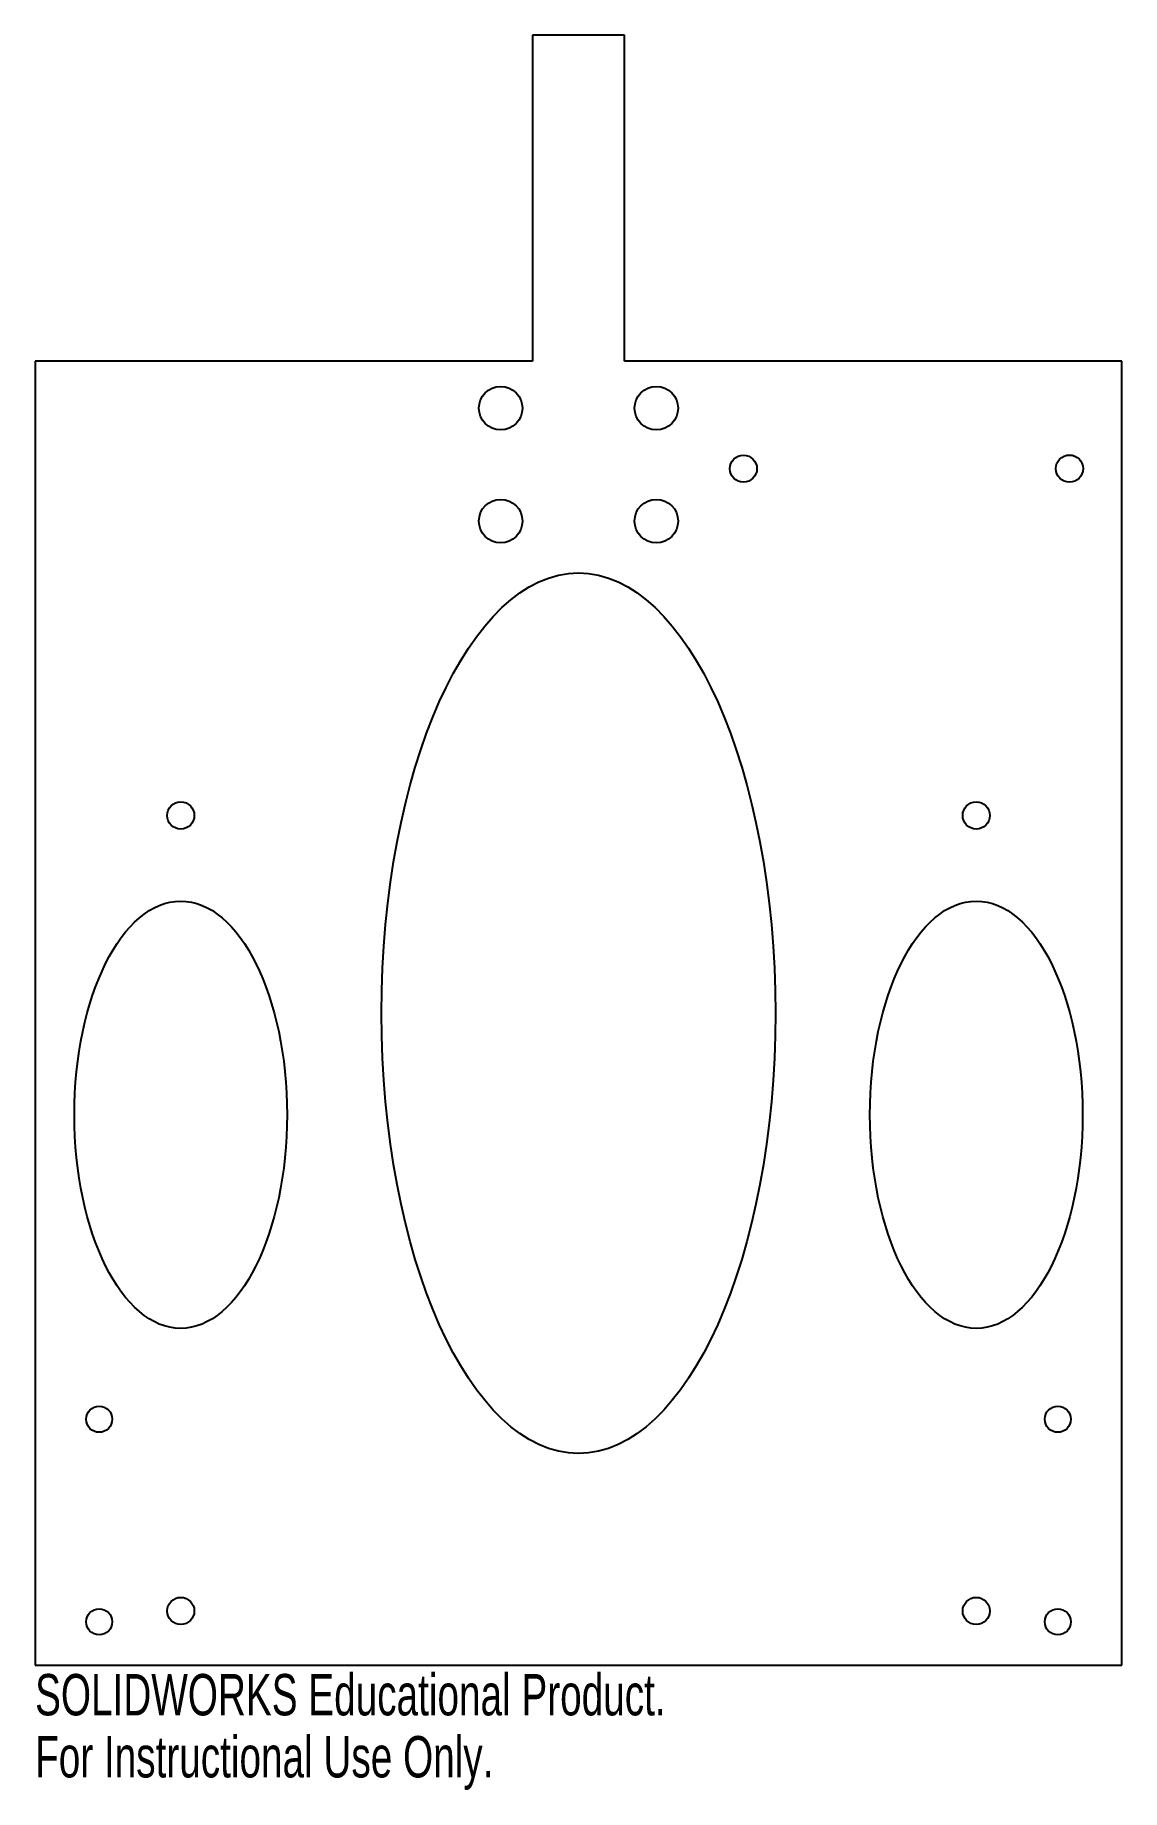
# Model space of a CAD drawing. Header units: inches. Extents: x -2.5 to 2.5, y -3.57 to 4.5.
import ezdxf

# ---------------------------------------------------------------- set-up
doc = ezdxf.new("R2010")
doc.units = ezdxf.units.IN
doc.header["$MEASUREMENT"] = 0
doc.styles.add('SLDTEXTSTYLE0', font='TXT', dxfattribs={"width": 0.7})

msp = doc.modelspace()

# ---------------------------------------------------------------- linework, layer by layer
at = {"color": 7, "linetype": 'Continuous', "lineweight": 25}
for p, q in [((0.2123, 4.5), (-0.2123, 4.5)), ((-0.2123, 4.5), (-0.2123, 3)), ((0.2123, 3), (0.2123, 4.5)), ((-0.2123, 3), (-2.5, 3)), ((-2.5, 3), (-2.5, -3)), ((2.5, 3), (0.2123, 3)), ((2.5, -3), (2.5, 3)), ((-2.5, -3), (2.5, -3))]:
    msp.add_line(p, q, dxfattribs=at)
for centre, radius in [((-0.358, 2.7836), 0.1), ((0.358, 2.7836), 0.1), ((0.7586, 2.5052), 0.0625), ((2.2586, 2.5056), 0.0625), ((-0.358, 2.2641), 0.1), ((0.358, 2.2641), 0.1), ((-1.83, 0.91), 0.0625), ((1.83, 0.91), 0.0625), ((-2.205, -1.868), 0.06), ((2.205, -1.868), 0.06), ((-2.205, -2.8), 0.06), ((-1.83, -2.75), 0.0625), ((1.83, -2.75), 0.0625), ((2.205, -2.8), 0.06)]:
    msp.add_circle(centre, radius, dxfattribs=at)
for centre, major_axis, ratio in [((0, 0), (0, 2.0254), 0.44714), ((-1.83, -0.4669), (0, 0.9829), 0.49764), ((1.83, -0.4669), (0, 0.9829), 0.49764)]:
    msp.add_ellipse(centre, major_axis=major_axis, ratio=ratio, dxfattribs=at)

# ---------------------------------------------------------------- texts
at = {"color": 7, "linetype": 'Continuous', "char_height": 0.1903, "attachment_point": 1, "style": 'SLDTEXTSTYLE0'}
for s, insert in [('SOLIDWORKS Educational Product.', (-2.5, -3.0401)), ('For Instructional Use Only.', (-2.5, -3.3256))]:
    msp.add_mtext(s, dxfattribs=dict(at, insert=insert))

doc.saveas('drawing.dxf')
